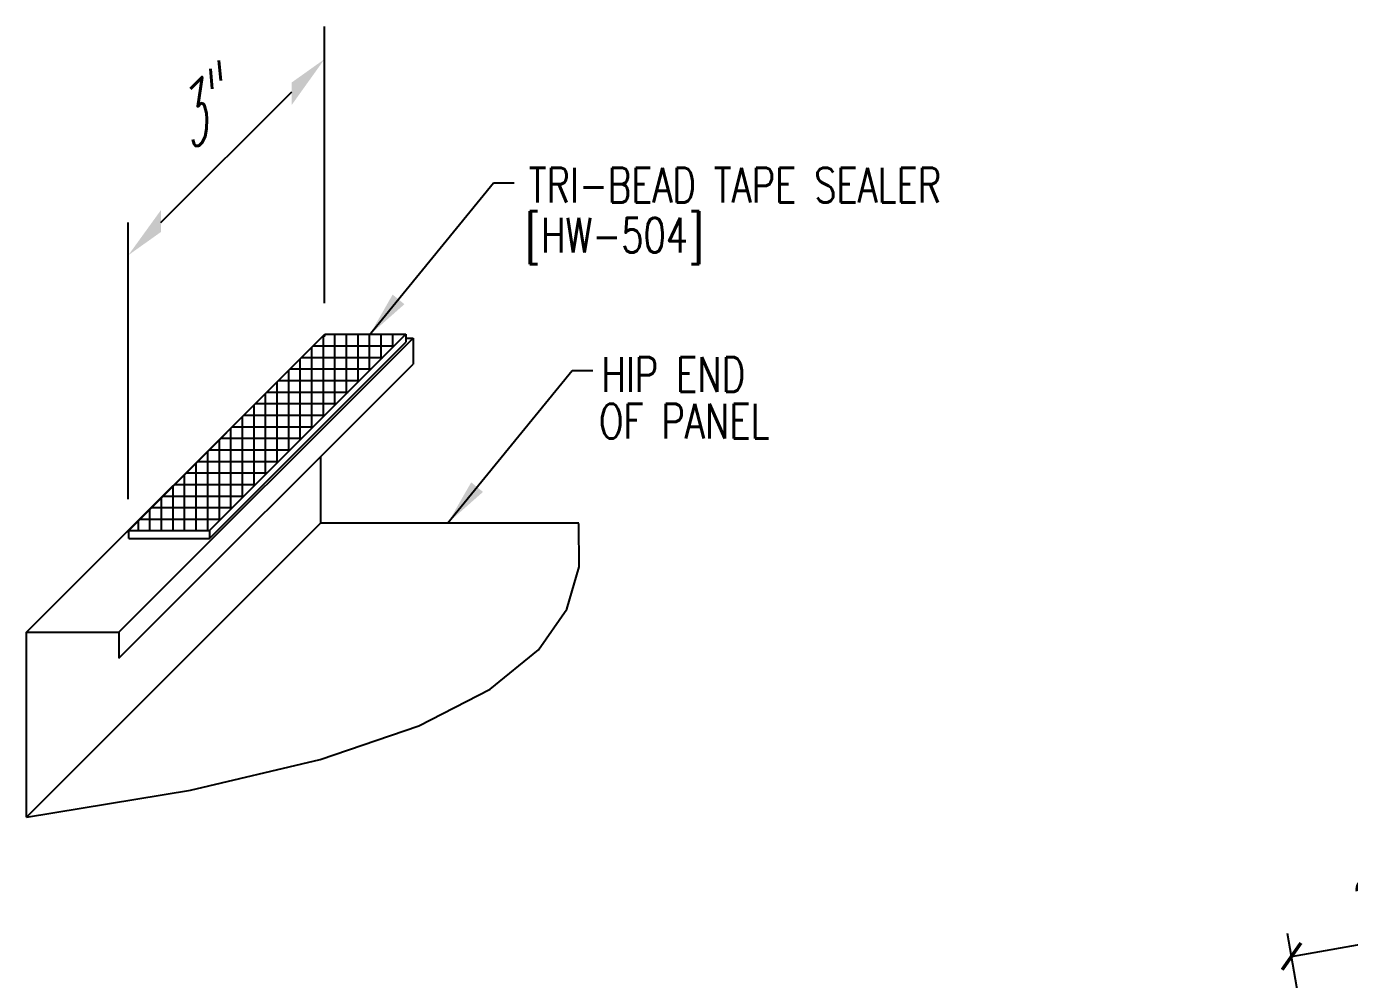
# Model space of a CAD drawing. Header units: inches. Extents: x 0 to 188, y 9 to 98.
# Drawn here: x 4.34 to 18.65, y 28.28 to 38.59 of the extents above; entities that cross this region are included whole.
import ezdxf

# ---------------------------------------------------------------- set-up
doc = ezdxf.new("R2010")
doc.units = ezdxf.units.IN
doc.header["$MEASUREMENT"] = 0
for name, color, linetype in [('DIM', 2, 'Continuous'), ('PANEL', 11, 'Continuous'), ('SEALANT', 8, 'Continuous'), ('TAPE', 8, 'Continuous'), ('TEXT', 2, 'Continuous'), ('TEXT1', 7, 'Continuous')]:
    doc.layers.add(name, color=color, linetype=linetype)
doc.styles.add('ROMANS', font='ROMANS.SHX', dxfattribs={"width": 0.75, "height": 0.5})
doc.styles.add('TEXT', font='SIMPLEX', dxfattribs={"width": 0.75, "height": 6})
doc.styles.add('TEXT1', font='ROMANS.shx', dxfattribs={"width": 0.75, "height": 0.375})
doc.dimstyles.new('DETAIL', dxfattribs={"dimscale": 4, "dimtxt": 0.375, "dimasz": 0.0625, "dimexe": 0.0625, "dimexo": 0.125, "dimgap": 0.0625, "dimtad": 1, "dimdec": 4, "dimzin": 3, "dimdsep": 46, "dimlunit": 4, "dimtxsty": 'TEXT1', "dimblk": 'ARCHTICK', "dimcen": 0.0625, "dimclrd": 7, "dimclre": 7, "dimclrt": 2, "dimadec": 0, "dimazin": 0, "dimtfac": 0.59375, "dimtdec": 4, "dimtmove": 0, "dimatfit": 3, "dimfxl": 0, "dimfrac": 2, "dimtolj": 1, "dimtzin": 3, "dimarcsym": 0})
doc.dimstyles.new('DETAIL$7', dxfattribs={"dimscale": 4, "dimtxt": 6, "dimasz": 0.125, "dimexe": 0.0625, "dimexo": 0.125, "dimgap": 0.0625, "dimtad": 1, "dimdec": 5, "dimzin": 3, "dimdsep": 46, "dimlunit": 4, "dimtxsty": 'TEXT', "dimblk": 'ARCHTICK', "dimcen": 0.0625, "dimclrd": 7, "dimclre": 7, "dimclrt": 2, "dimadec": 0, "dimazin": 0, "dimtfac": 0.666667, "dimtdec": 5, "dimtmove": 0, "dimatfit": 3, "dimfxl": 0, "dimfrac": 2, "dimtolj": 1, "dimtzin": 3, "dimarcsym": 0})

# ---------------------------------------------------------------- blocks, each defined once
blk = doc.blocks.new('_ArchTick')
at = {"color": 0, "linetype": 'ByBlock', "const_width": 0.15}
blk.add_lwpolyline([(-0.5, -0.5), (0.5, 0.5)], dxfattribs=at)
blk = doc.blocks.new('*D13')
at = {"layer": 'DEFPOINTS', "color": 0}
for p in [(19.974, 28.878), (20.611, 25.264), (18.645, 24.979)]:
    blk.add_point(p, dxfattribs=at)
at = {"layer": 'DIM', "color": 7, "lineweight": -2}
for p, q in [((20.525, 25.756), (19.931, 29.124)), ((18.559, 25.471), (17.975, 28.78)), ((18.019, 28.533), (19.974, 28.878))]:
    blk.add_line(p, q, dxfattribs=at)
at = {"layer": 'DIM', "color": 7, "lineweight": -2, "xscale": 0.25, "yscale": 0.25, "zscale": 0.25}
for p, rotation in [((19.974, 28.878), 10), ((18.019, 28.533), 190)]:
    blk.add_blockref('_ArchTick', p, dxfattribs=dict(at, rotation=rotation))
at = {"layer": 'DIM', "color": 2, "insert": (18.913, 29.172), "char_height": 0.375, "attachment_point": 5, "rotation": 10, "style": 'TEXT1'}
blk.add_mtext('\\A1;2"', dxfattribs=at)
blk = doc.blocks.new('A$C415C3986')
at = {"layer": 'DEFPOINTS', "color": 0, "linetype": 'ByBlock'}
blk.add_point((1.015, 0.946), dxfattribs=at)
at = {"layer": 'DIM', "color": 7, "linetype": 'ByBlock'}
for p, q in [((1.015, -1.693), (1.015, 1.3)), ((-0.753, -0.822), (0.661, 0.593)), ((-1.106, -3.814), (-1.106, -0.822))]:
    blk.add_line(p, q, dxfattribs=at)
for points in [[(0.661, 0.694), (0.661, 0.451), (1.015, 0.946)], [(-0.753, -0.686), (-0.753, -0.923), (-1.106, -1.175)]]:
    blk.add_solid(points, dxfattribs=at)

msp = doc.modelspace()

# ---------------------------------------------------------------- hatches: boundary and pattern name
at = {"layer": 'SEALANT'}
h = msp.add_hatch(dxfattribs=at)
h.set_pattern_fill('NET', color=256, style=0)
h.set_pattern_definition([(0, (0.80188, -0.48879), (0, 0.125), []), (90, (0.80188, -0.48879), (-0.125, 8e-18), [])])
h.paths.add_polyline_path([(5.44724, 33.14051), (6.32224, 33.14051), (8.44356, 35.26183), (7.56856, 35.26183)])

# ---------------------------------------------------------------- linework, layer by layer
at = {"layer": 'PANEL'}
for p, q in [((4.34155, 32.03833), (7.52353, 35.22031)), ((5.34155, 32.03833), (8.52353, 35.22031)), ((7.52353, 35.22031), (7.52704, 35.22031)), ((8.44356, 35.22031), (8.52353, 35.22031)), ((8.52353, 35.22031), (8.52353, 34.93948)), ((5.34155, 31.7575), (8.52353, 34.93948)), ((7.52353, 33.22031), (7.52353, 33.93948)), ((7.52353, 33.22031), (7.52353, 33.93948)), ((4.34155, 30.03833), (7.52353, 33.22031)), ((7.52353, 33.22031), (10.31502, 33.22031)), ((4.34155, 30.03833), (4.34155, 32.03833)), ((4.34155, 32.03833), (5.34155, 32.03833)), ((5.34155, 32.03833), (5.34155, 31.7575))]:
    msp.add_line(p, q, dxfattribs=at)
msp.add_lwpolyline([(4.34155, 30.03833), (6.11517, 30.32938), (7.5156, 30.66079), (8.58274, 31.02753), (9.35647, 31.42457), (9.87668, 31.84686), (10.18325, 32.28938), (10.31607, 32.74709), (10.31503, 33.21496)], dxfattribs=at)
at = {"layer": 'TAPE'}
for p, q in [((5.44724, 33.14051), (7.56856, 35.26183)), ((6.32224, 33.14051), (8.44356, 35.26183)), ((7.56856, 35.26183), (8.44356, 35.26183)), ((8.44356, 35.26183), (8.44356, 35.17542)), ((6.32224, 33.0541), (8.44356, 35.17542)), ((5.44724, 33.14051), (6.32224, 33.14051)), ((5.44724, 33.0541), (5.44724, 33.14051)), ((5.44724, 33.0541), (6.32224, 33.0541)), ((6.32224, 33.14051), (6.32224, 33.0541))]:
    msp.add_line(p, q, dxfattribs=at)
for p in [(7.56376, 35.2447), (5.44243, 33.12338)]:
    msp.add_point(p, dxfattribs=at)

# ---------------------------------------------------------------- block references
at = {"layer": 'TEXT'}
msp.add_blockref('A$C415C3986', (6.54875, 37.29132), dxfattribs=at)

# ---------------------------------------------------------------- texts
at = {"layer": 'TEXT', "style": 'TEXT1', "width": 0.75}
for s, p in [('TRI-BEAD TAPE SEALER', (9.77166, 36.68841)), ('[HW-504]', (9.7353, 36.14493)), ('HIP END ', (10.55699, 34.64042)), ('OF PANEL', (10.53134, 34.13439))]:
    msp.add_text(s, height=0.375, dxfattribs=at).set_placement(p)
at = {"layer": 'TEXT1', "color": 2, "style": 'ROMANS', "oblique": 40, "width": 0.75}
msp.add_text('3"', height=0.5, rotation=45, dxfattribs=at).set_placement((6.11587, 37.2104))

# ---------------------------------------------------------------- dimensions: what is measured, and where the dimension line sits
at = {"layer": 'DIM'}
dim = msp.add_linear_dim(base=(19.97413, 28.87817), p1=(18.64544, 24.97865), p2=(20.61145, 25.26375), angle=10, text='2"', dimstyle='DETAIL', dxfattribs=at)
dim.commit()
dim.dimension.update_dxf_attribs({"geometry": '*D13', "text_midpoint": (18.99512, 28.70554), "dimtype": 160})

# ---------------------------------------------------------------- leaders
at = {"layer": 'TEXT'}
for points in [[(8.04843, 35.25081), (9.3908, 36.89907), (9.61456, 36.89907)], [(8.89767, 33.22031), (10.24003, 34.86857), (10.46379, 34.86857)]]:
    msp.add_leader(points, dimstyle='DETAIL$7', override={"dimgap": 0.0625, "dimtad": 0}, dxfattribs=at)

doc.saveas('drawing.dxf')
